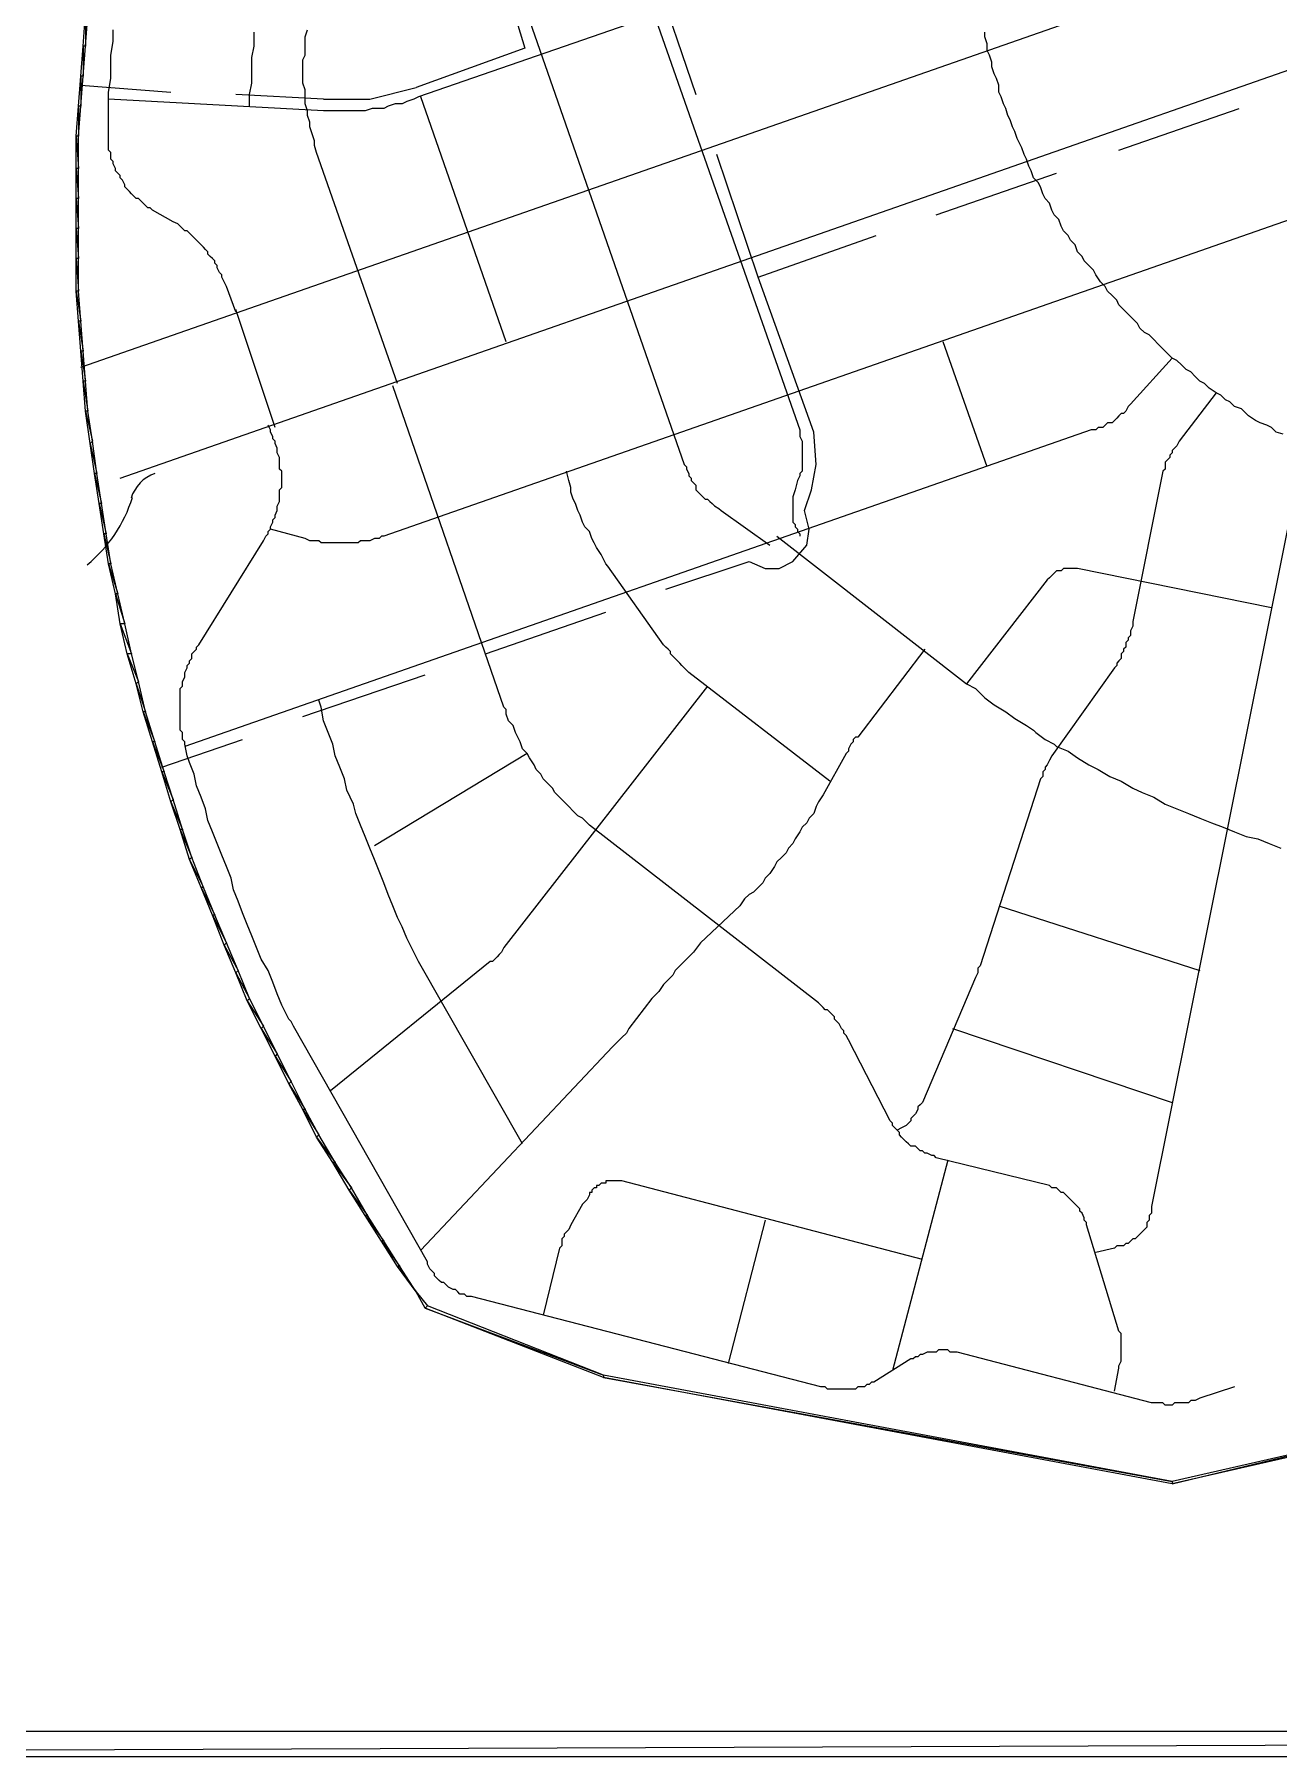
# Model space of a CAD drawing. Header units: inches. Extents: x 27 to 868, y 19 to 613.
# Drawn here: x 753.33 to 777.56, y 513.38 to 546.93 of the extents above; entities that cross this region are included whole.
import ezdxf

# ---------------------------------------------------------------- set-up
doc = ezdxf.new("R2010")
doc.units = ezdxf.units.IN
doc.header["$MEASUREMENT"] = 0
doc.layers.add('PDF_Geometry', color=7, linetype='Continuous')

msp = doc.modelspace()

# ---------------------------------------------------------------- linework, layer by layer
at = {"layer": 'PDF_Geometry', "color": 8, "lineweight": 25}
for points in [[(774.991, 550.624), (760.804, 545.715), (760.714, 545.67), (760.579, 545.625), (760.488, 545.58), (760.353, 545.58), (760.218, 545.535), (760.128, 545.49), (759.993, 545.49), (759.903, 545.49), (759.768, 545.445), (759.633, 545.445), (759.543, 545.445), (759.408, 545.445), (759.272, 545.445), (759.182, 545.445), (759.047, 545.445), (758.957, 545.445), (754.769, 545.67)], [(754.228, 540.446), (777.423, 548.553)], [(765.172, 547.967), (768.235, 539.23), (768.235, 539.14), (768.235, 539.095), (768.28, 539.005), (768.28, 538.96), (768.28, 538.915), (768.28, 538.824), (768.28, 538.779), (768.28, 538.734), (768.28, 538.644), (768.28, 538.599), (768.28, 538.554), (768.28, 538.509), (768.28, 538.419), (768.235, 538.374), (768.235, 538.329), (768.19, 538.239), (768.145, 538.059), (768.1, 537.924), (768.1, 537.834), (768.1, 537.789), (768.1, 537.744), (768.1, 537.653), (768.1, 537.608), (768.1, 537.563), (768.1, 537.518), (768.1, 537.428), (768.145, 537.383), (768.145, 537.338), (768.19, 537.293), (768.19, 537.248), (768.235, 537.203), (768.235, 537.158)], [(757.246, 541.527), (757.065, 542.022), (757.02, 542.112), (756.975, 542.202), (756.975, 542.247), (756.93, 542.292), (756.885, 542.382), (756.885, 542.428), (756.84, 542.473), (756.84, 542.518), (756.795, 542.563), (756.75, 542.608), (756.705, 542.653), (756.705, 542.698), (756.66, 542.743), (756.615, 542.788), (756.57, 542.833), (756.525, 542.878), (756.48, 542.923), (756.435, 542.968), (756.39, 543.013), (756.345, 543.058), (756.3, 543.103), (756.255, 543.103), (756.21, 543.148), (756.165, 543.193), (756.12, 543.238), (756.03, 543.283), (755.624, 543.508), (755.579, 543.553), (755.534, 543.553), (755.489, 543.598), (755.444, 543.644), (755.399, 543.689), (755.354, 543.734), (755.309, 543.734), (755.264, 543.779), (755.219, 543.824), (755.174, 543.869), (755.129, 543.914), (755.084, 543.959), (755.084, 544.004), (755.039, 544.094), (754.994, 544.139), (754.994, 544.184), (754.949, 544.229), (754.904, 544.274), (754.904, 544.319), (754.859, 544.409), (754.859, 544.454), (754.814, 544.499), (754.814, 544.589), (754.814, 544.634), (754.769, 544.679), (754.769, 544.724), (754.769, 544.769), (754.769, 544.86), (754.769, 544.905), (754.769, 544.995), (754.769, 545.04), (754.769, 545.085), (754.769, 545.355), (754.769, 545.58), (754.769, 545.805), (754.814, 546.076), (754.814, 546.301), (754.814, 546.526), (754.859, 546.796), (754.859, 547.021)], [(757.516, 545.535), (757.516, 545.76), (757.561, 545.985), (757.561, 546.256), (757.561, 546.481), (757.606, 546.706), (757.606, 546.976)], [(760.398, 540.13), (758.822, 544.634), (758.777, 544.769), (758.777, 544.86), (758.732, 544.995), (758.687, 545.13), (758.687, 545.22), (758.642, 545.355), (758.642, 545.445), (758.597, 545.58), (758.597, 545.67), (758.597, 545.76), (758.597, 545.805), (758.597, 545.85), (758.552, 545.985), (758.552, 546.076), (758.552, 546.166), (758.552, 546.301), (758.552, 546.436), (758.597, 546.526), (758.597, 546.661), (758.597, 546.796), (758.597, 546.886), (758.642, 547.021)], [(762.966, 547.202), (765.983, 538.554), (766.028, 538.509), (766.028, 538.464), (766.073, 538.374), (766.073, 538.329), (766.118, 538.284), (766.118, 538.239), (766.163, 538.194), (766.208, 538.149), (766.208, 538.059), (766.253, 538.014), (766.298, 537.969), (766.343, 537.924), (766.388, 537.879), (766.433, 537.879), (766.479, 537.834), (766.524, 537.789), (766.569, 537.744), (766.659, 537.698), (766.704, 537.653), (767.65, 536.978)], [(777.648, 539.14), (777.513, 539.185), (777.423, 539.275), (777.333, 539.32), (777.198, 539.365), (777.108, 539.41), (776.972, 539.5), (776.927, 539.545), (776.837, 539.635), (776.702, 539.68), (776.612, 539.77), (776.522, 539.815), (776.432, 539.905), (776.342, 539.95), (776.207, 540.04), (776.117, 540.13), (776.027, 540.176), (775.937, 540.266), (775.847, 540.356), (775.756, 540.401), (775.666, 540.491), (775.576, 540.581), (775.486, 540.626), (775.396, 540.716), (775.306, 540.806), (775.216, 540.896), (775.126, 540.986), (775.036, 541.076), (774.946, 541.121), (774.856, 541.211), (774.811, 541.301), (774.721, 541.392), (774.63, 541.482), (774.54, 541.572), (774.45, 541.662), (774.405, 541.752), (774.315, 541.842), (774.225, 541.932), (774.18, 542.022), (774.09, 542.112), (774, 542.247), (773.955, 542.337), (773.865, 542.427), (773.775, 542.518), (773.73, 542.608), (773.64, 542.698), (773.595, 542.833), (773.505, 542.923), (773.459, 543.013), (773.369, 543.103), (773.324, 543.193), (773.279, 543.328), (773.189, 543.418), (773.144, 543.508), (773.099, 543.643), (773.009, 543.734), (772.964, 543.824), (772.919, 543.959), (772.874, 544.049), (772.784, 544.139), (772.739, 544.274), (772.694, 544.364), (772.649, 544.499), (772.604, 544.589), (772.559, 544.724), (772.514, 544.814), (772.469, 544.905), (772.424, 545.04), (772.379, 545.13), (772.333, 545.265), (772.288, 545.355), (772.243, 545.49), (772.198, 545.58), (772.153, 545.715), (772.108, 545.805), (772.108, 545.94), (772.063, 546.076), (772.018, 546.166), (771.973, 546.301), (771.973, 546.391), (771.928, 546.526), (771.883, 546.616), (771.883, 546.751), (771.838, 546.886), (771.838, 546.976)], [(754.994, 538.284), (778.189, 546.391)], [(762.515, 540.941), (760.849, 545.715)], [(777.783, 543.328), (760.128, 537.158), (760.083, 537.158), (760.038, 537.113), (759.993, 537.113), (759.948, 537.113), (759.858, 537.068), (759.813, 537.068), (759.768, 537.068), (759.678, 537.068), (759.633, 537.023), (759.588, 537.023), (759.498, 537.023), (759.452, 537.023), (759.407, 537.023), (759.317, 537.023), (759.272, 537.023), (759.227, 537.023), (759.137, 537.023), (759.092, 537.023), (759.047, 537.023), (758.957, 537.023), (758.912, 537.023), (758.867, 537.068), (758.777, 537.068), (758.732, 537.068), (758.687, 537.068), (758.597, 537.113), (757.921, 537.293)], [(778.774, 542.473), (775.081, 524.097), (775.081, 524.052), (775.081, 523.962), (775.036, 523.917), (775.036, 523.872), (775.036, 523.827), (774.991, 523.782), (774.991, 523.692), (774.946, 523.646), (774.901, 523.601), (774.856, 523.556), (774.811, 523.511), (774.766, 523.466), (774.72, 523.466), (774.675, 523.421), (774.63, 523.376), (774.585, 523.376), (774.54, 523.331), (774.495, 523.331), (774.405, 523.331), (774.36, 523.286), (774, 523.196)], [(758.011, 539.275), (757.246, 541.572)], [(771.883, 538.509), (771.027, 540.941)], [(775.486, 540.626), (774.676, 539.725), (774.63, 539.68), (774.586, 539.59), (774.54, 539.545), (774.495, 539.545), (774.45, 539.5), (774.405, 539.455), (774.36, 539.41), (774.315, 539.365), (774.225, 539.365), (774.18, 539.32), (774.135, 539.275), (774.09, 539.275), (774.045, 539.275), (774, 539.23), (773.91, 539.23), (756.255, 533.059)], [(774.36, 520.494), (774.45, 520.944), (774.45, 520.989), (774.495, 521.079), (774.495, 521.124), (774.495, 521.169), (774.495, 521.259), (774.495, 521.304), (774.495, 521.35), (774.495, 521.44), (774.495, 521.485), (774.495, 521.53), (774.495, 521.62), (774.45, 521.665), (773.82, 523.737), (773.82, 523.782), (773.775, 523.827), (773.775, 523.872), (773.73, 523.962), (773.685, 524.007), (773.685, 524.052), (773.64, 524.097), (773.595, 524.142), (773.55, 524.187), (773.504, 524.232), (773.459, 524.277), (773.414, 524.322), (773.369, 524.367), (773.324, 524.367), (773.279, 524.412), (773.234, 524.457), (773.189, 524.457), (773.144, 524.457), (773.099, 524.502), (770.892, 525.043), (770.847, 525.088), (770.802, 525.088), (770.712, 525.133), (770.667, 525.133), (770.622, 525.178), (770.577, 525.178), (770.532, 525.223), (770.487, 525.268), (770.397, 525.268), (770.352, 525.313), (770.307, 525.358), (770.262, 525.403), (770.217, 525.448), (770.172, 525.493), (770.172, 525.538), (770.127, 525.583), (770.082, 525.628), (770.036, 525.673), (770.036, 525.718), (769.991, 525.763), (769.181, 527.34), (769.136, 527.43), (769.091, 527.475), (769.091, 527.52), (769.046, 527.565), (769.001, 527.655), (768.956, 527.7), (768.911, 527.745), (768.911, 527.79), (768.866, 527.835), (768.82, 527.88), (768.775, 527.925), (768.73, 527.925), (768.685, 527.97), (768.64, 528.015), (768.595, 528.06), (764.136, 531.528), (764.091, 531.573), (764.001, 531.663), (763.911, 531.708), (763.821, 531.798), (763.731, 531.888), (763.641, 531.979), (763.551, 532.069), (763.506, 532.114), (763.461, 532.159), (763.416, 532.249), (763.326, 532.339), (763.236, 532.429), (763.191, 532.519), (763.101, 532.609), (763.056, 532.699), (762.965, 532.834), (762.92, 532.924), (762.83, 533.014), (762.785, 533.15), (762.74, 533.24), (762.695, 533.33), (762.65, 533.465), (762.56, 533.555), (762.515, 533.69), (762.515, 533.78), (762.47, 533.825), (760.308, 540.085)], [(776.342, 539.95), (775.621, 539.005), (775.576, 538.914), (775.531, 538.869), (775.486, 538.824), (775.486, 538.779), (775.441, 538.734), (775.441, 538.689), (775.396, 538.644), (775.351, 538.599), (775.351, 538.554), (775.351, 538.509), (775.351, 538.464), (775.306, 538.419), (774.72, 535.492), (774.72, 535.401), (774.675, 535.311), (774.675, 535.221), (774.63, 535.176), (774.63, 535.131), (774.585, 535.086), (774.585, 534.996), (774.54, 534.951), (774.54, 534.906), (774.495, 534.861), (774.495, 534.771), (774.45, 534.726), (774.405, 534.681), (774.405, 534.636), (774.36, 534.591), (773.144, 532.879), (773.099, 532.789), (773.054, 532.699), (773.009, 532.654), (773.009, 532.609), (772.964, 532.564), (772.964, 532.474), (772.919, 532.429), (771.748, 528.781), (771.703, 528.736), (771.703, 528.646), (771.658, 528.556), (770.622, 526.124), (770.577, 526.079), (770.532, 526.034), (770.532, 525.988), (770.487, 525.898), (770.442, 525.853), (770.397, 525.808), (770.397, 525.763), (770.352, 525.718), (770.307, 525.673), (770.217, 525.628), (770.127, 525.583)], [(776.702, 520.584), (776.027, 520.359), (775.937, 520.314), (775.847, 520.314), (775.802, 520.269), (775.711, 520.269), (775.666, 520.269), (775.621, 520.269), (775.531, 520.269), (775.486, 520.224), (775.441, 520.224), (775.351, 520.224), (775.306, 520.269), (775.261, 520.269), (775.216, 520.269), (775.126, 520.269), (775.081, 520.269), (771.298, 521.259), (771.253, 521.259), (771.208, 521.259), (771.163, 521.259), (771.118, 521.304), (771.072, 521.304), (770.982, 521.304), (770.937, 521.304), (770.892, 521.259), (770.802, 521.259), (770.757, 521.259), (770.712, 521.259), (770.622, 521.214), (770.577, 521.214), (770.532, 521.169), (770.487, 521.169), (770.442, 521.124), (770.397, 521.124), (769.676, 520.674), (769.631, 520.674), (769.586, 520.629), (769.541, 520.629), (769.496, 520.584), (769.451, 520.584), (769.406, 520.584), (769.361, 520.584), (769.316, 520.539), (769.271, 520.539), (769.181, 520.539), (769.136, 520.539), (769.091, 520.539), (769.001, 520.539), (768.956, 520.539), (768.911, 520.539), (768.821, 520.539), (768.775, 520.539), (768.73, 520.584), (768.64, 520.584), (761.84, 522.34), (761.795, 522.34), (761.75, 522.34), (761.704, 522.385), (761.659, 522.385), (761.614, 522.385), (761.569, 522.43), (761.524, 522.475), (761.479, 522.475), (761.389, 522.521), (761.344, 522.566), (761.299, 522.611), (761.254, 522.611), (761.209, 522.656), (761.164, 522.701), (761.119, 522.746), (761.119, 522.791), (761.074, 522.836), (761.029, 522.881), (760.984, 522.971), (760.984, 523.016), (758.372, 527.61), (758.327, 527.7), (758.282, 527.745), (758.237, 527.835), (758.146, 528.015), (758.056, 528.24), (757.966, 528.466), (757.876, 528.691), (757.741, 528.916), (757.651, 529.141), (757.561, 529.366), (757.471, 529.592), (757.381, 529.817), (757.291, 530.042), (757.201, 530.267), (757.156, 530.492), (757.066, 530.717), (756.975, 530.943), (756.885, 531.168), (756.795, 531.393), (756.705, 531.618), (756.66, 531.843), (756.57, 532.069), (756.48, 532.294), (756.435, 532.519), (756.345, 532.744), (756.3, 532.879), (756.255, 533.105), (756.255, 533.15), (756.21, 533.195), (756.21, 533.285), (756.21, 533.33), (756.165, 533.375), (756.165, 533.465), (756.165, 533.51), (756.165, 533.555), (756.165, 533.645), (756.165, 533.69), (756.165, 533.735), (756.165, 533.825), (756.165, 533.87), (756.165, 533.915), (756.165, 534.005), (756.165, 534.05), (756.165, 534.095), (756.165, 534.185), (756.21, 534.23), (756.21, 534.276), (756.21, 534.321), (756.255, 534.411), (756.255, 534.456), (756.255, 534.501), (756.3, 534.591), (756.3, 534.636), (756.345, 534.681), (756.345, 534.726), (756.39, 534.771), (756.39, 534.861), (756.435, 534.906), (756.48, 534.951), (756.48, 534.996), (756.525, 535.041), (757.786, 537.068), (757.831, 537.158), (757.876, 537.203), (757.876, 537.248), (757.921, 537.293), (757.921, 537.338), (757.966, 537.428), (757.966, 537.473), (758.011, 537.518), (758.011, 537.563), (758.056, 537.653), (758.056, 537.698), (758.056, 537.743), (758.101, 537.834), (758.101, 537.879), (758.101, 537.924), (758.101, 538.014), (758.101, 538.059), (758.146, 538.104), (758.146, 538.149), (758.146, 538.239), (758.146, 538.284), (758.146, 538.374), (758.146, 538.419), (758.101, 538.464), (758.101, 538.509), (758.101, 538.554), (758.101, 538.599), (758.101, 538.644), (758.101, 538.689), (758.056, 538.779), (758.056, 538.824), (758.056, 538.869), (758.011, 538.96), (758.011, 539.005), (757.966, 539.05), (757.966, 539.095), (757.921, 539.185), (757.921, 539.23), (757.876, 539.32)], [(768.82, 532.384), (766.073, 534.501), (766.028, 534.546), (765.983, 534.591), (765.938, 534.636), (765.893, 534.681), (765.848, 534.726), (765.803, 534.771), (765.758, 534.816), (765.713, 534.861), (765.713, 534.906), (765.668, 534.951), (765.623, 534.996), (765.578, 535.041), (764.497, 536.573), (764.452, 536.618), (764.407, 536.708), (764.362, 536.798), (764.272, 536.933), (764.227, 537.023), (764.182, 537.113), (764.136, 537.248), (764.046, 537.338), (764.001, 537.428), (763.956, 537.563), (763.911, 537.653), (763.866, 537.789), (763.821, 537.879), (763.776, 538.014), (763.776, 538.104), (763.731, 538.239), (763.686, 538.419)], [(767.785, 537.158), (771.478, 534.276), (771.658, 534.185), (771.838, 534.005), (772.018, 533.87), (772.243, 533.735), (772.424, 533.6), (772.649, 533.465), (772.784, 533.375), (772.829, 533.33), (773.009, 533.195), (773.189, 533.105), (773.234, 533.059), (773.459, 532.969), (773.64, 532.834), (773.865, 532.699), (774.045, 532.609), (774.27, 532.474), (774.495, 532.384), (774.721, 532.249), (774.901, 532.159), (775.126, 532.069), (775.351, 531.934), (775.576, 531.843), (775.801, 531.753), (776.027, 531.663), (776.252, 531.573), (776.477, 531.483), (776.702, 531.393), (776.927, 531.303), (777.153, 531.258), (777.378, 531.168), (777.603, 531.078)], [(777.423, 535.762), (773.64, 536.527), (773.595, 536.527), (773.55, 536.527), (773.505, 536.527), (773.459, 536.527), (773.414, 536.527), (773.369, 536.527), (773.324, 536.482), (773.279, 536.482), (773.234, 536.482), (773.189, 536.437), (773.144, 536.392), (773.099, 536.347), (773.054, 536.302), (771.478, 534.276)], [(770.667, 534.951), (769.361, 533.24), (769.316, 533.24), (769.271, 533.195), (769.271, 533.15), (769.226, 533.105), (769.181, 533.014), (769.181, 532.969), (769.136, 532.924), (768.685, 532.114), (768.595, 531.979), (768.55, 531.888), (768.505, 531.753), (768.415, 531.663), (768.37, 531.573), (768.28, 531.483), (768.235, 531.393), (768.145, 531.258), (768.1, 531.168), (768.01, 531.078), (767.965, 530.988), (767.875, 530.898), (767.785, 530.808), (767.74, 530.717), (767.65, 530.582), (767.559, 530.492), (767.514, 530.402), (767.424, 530.312), (767.334, 530.222), (767.244, 530.177), (767.154, 530.087), (767.064, 529.952), (766.298, 529.231), (766.163, 529.051), (766.073, 528.961), (765.983, 528.871), (765.893, 528.781), (765.803, 528.691), (765.758, 528.601), (765.668, 528.511), (765.578, 528.421), (765.488, 528.285), (765.353, 528.15), (764.902, 527.565), (764.857, 527.475), (764.767, 527.385), (764.722, 527.34), (764.677, 527.295), (764.587, 527.205), (760.849, 523.241)], [(766.433, 534.23), (762.47, 529.141), (762.425, 529.051), (762.38, 529.006), (762.335, 528.961), (762.29, 528.916), (762.245, 528.871), (762.2, 528.871), (759.092, 526.349)], [(762.83, 525.313), (760.804, 528.871), (760.759, 528.961), (760.714, 529.051), (760.578, 529.321), (760.488, 529.546), (760.398, 529.727), (760.308, 529.952), (760.218, 530.177), (760.128, 530.402), (760.038, 530.627), (759.948, 530.853), (759.858, 531.078), (759.768, 531.303), (759.678, 531.528), (759.588, 531.753), (759.543, 531.934), (759.407, 532.204), (759.362, 532.429), (759.272, 532.654), (759.182, 532.879), (759.137, 533.105), (759.047, 533.33), (758.957, 533.555), (758.912, 533.825), (758.867, 533.96)], [(762.92, 532.924), (759.948, 531.123)], [(772.108, 529.952), (776.027, 528.691)], [(771.208, 527.565), (775.486, 526.124)], [(771.117, 524.998), (770.037, 520.899)], [(770.622, 523.061), (764.767, 524.592), (764.722, 524.592), (764.677, 524.592), (764.632, 524.592), (764.587, 524.592), (764.542, 524.592), (764.497, 524.592), (764.452, 524.592), (764.452, 524.547), (764.407, 524.547), (764.362, 524.547), (764.317, 524.502), (764.272, 524.502), (764.272, 524.457), (764.227, 524.457), (764.182, 524.412), (764.182, 524.367), (764.136, 524.367), (764.136, 524.322), (764.091, 524.232), (764.001, 524.142), (763.776, 523.737), (763.731, 523.646), (763.641, 523.556), (763.641, 523.511), (763.596, 523.466), (763.596, 523.421), (763.596, 523.376), (763.596, 523.331), (763.551, 523.286), (763.236, 521.98)], [(767.559, 523.827), (766.839, 521.034)]]:
    msp.add_lwpolyline(points, dxfattribs=at)
at = {"layer": 'PDF_Geometry', "color": 8, "lineweight": 0}
for points in [[(765.398, 548.147), (766.208, 545.76)], [(754.318, 547.337), (754.318, 546.706), (754.273, 546.706), (754.318, 547.337)], [(754.363, 547.292), (754.318, 547.337), (754.318, 546.706), (754.363, 547.292)], [(762.74, 547.111), (762.875, 546.661), (760.759, 545.895)], [(754.273, 546.706), (754.273, 546.121), (754.228, 546.121), (754.273, 546.706)], [(754.318, 546.706), (754.273, 546.706), (754.273, 546.121), (754.318, 546.706)], [(754.228, 546.121), (754.228, 545.535), (754.183, 545.535), (754.228, 546.121)], [(754.273, 546.121), (754.228, 546.121), (754.228, 545.535), (754.273, 546.121)], [(754.228, 545.94), (755.985, 545.805)], [(754.228, 545.94), (754.228, 545.94), (754.228, 545.94)], [(758.957, 545.67), (757.246, 545.76)], [(758.957, 545.67), (759.858, 545.67), (760.759, 545.895)], [(754.183, 545.535), (754.183, 544.95), (754.138, 544.95), (754.183, 545.535)], [(754.228, 545.535), (754.183, 545.535), (754.183, 544.95), (754.228, 545.535)], [(774.45, 544.679), (776.792, 545.49)], [(754.183, 544.95), (754.138, 544.95), (754.183, 544.319), (754.183, 544.95)], [(754.138, 544.95), (754.183, 544.319), (754.138, 544.319), (754.138, 544.95)], [(767.424, 542.202), (766.614, 544.589)], [(754.183, 544.319), (754.138, 544.319), (754.183, 543.734), (754.183, 544.319)], [(754.138, 544.319), (754.183, 543.734), (754.138, 543.734), (754.138, 544.319)], [(770.892, 543.418), (773.234, 544.229)], [(754.183, 543.734), (754.138, 543.734), (754.183, 543.148), (754.183, 543.734)], [(754.138, 543.734), (754.183, 543.148), (754.138, 543.148), (754.138, 543.734)], [(754.183, 543.148), (754.138, 543.148), (754.183, 542.563), (754.183, 543.148)], [(754.138, 543.148), (754.183, 542.563), (754.138, 542.563), (754.138, 543.148)], [(765.623, 536.122), (767.244, 536.663), (767.559, 536.527), (767.83, 536.527), (768.1, 536.663), (768.37, 536.978), (768.415, 537.293), (768.325, 537.653), (768.46, 538.059), (768.55, 538.554), (768.505, 539.185), (767.424, 542.202), (769.721, 543.013)], [(754.183, 542.563), (754.138, 542.563), (754.183, 541.932), (754.183, 542.563)], [(754.138, 542.563), (754.183, 541.932), (754.138, 541.932), (754.138, 542.563)], [(754.183, 541.932), (754.138, 541.932), (754.228, 541.347), (754.183, 541.932)], [(754.138, 541.932), (754.228, 541.347), (754.183, 541.347), (754.138, 541.932)], [(754.228, 541.347), (754.183, 541.347), (754.273, 540.761), (754.228, 541.347)], [(754.183, 541.347), (754.273, 540.761), (754.228, 540.761), (754.183, 541.347)], [(754.273, 540.761), (754.228, 540.761), (754.318, 540.176), (754.273, 540.761)], [(754.228, 540.761), (754.318, 540.176), (754.273, 540.176), (754.228, 540.761)], [(754.318, 540.176), (754.273, 540.176), (754.363, 539.59), (754.318, 540.176)], [(754.273, 540.176), (754.363, 539.59), (754.318, 539.59), (754.273, 540.176)], [(754.363, 539.59), (754.318, 539.59), (754.453, 539.005), (754.363, 539.59)], [(754.318, 539.59), (754.453, 539.005), (754.408, 538.96), (754.318, 539.59)], [(754.453, 539.005), (754.408, 538.96), (754.543, 538.374), (754.453, 539.005)], [(754.408, 538.96), (754.543, 538.374), (754.498, 538.374), (754.408, 538.96)], [(754.543, 538.374), (754.498, 538.374), (754.633, 537.789), (754.543, 538.374)], [(754.498, 538.374), (754.633, 537.789), (754.588, 537.789), (754.498, 538.374)], [(754.633, 537.789), (754.588, 537.789), (754.724, 537.203), (754.633, 537.789)], [(754.588, 537.789), (754.724, 537.203), (754.678, 537.203), (754.588, 537.789)], [(754.724, 537.203), (754.678, 537.203), (754.814, 536.618), (754.724, 537.203)], [(754.678, 537.203), (754.814, 536.618), (754.769, 536.618), (754.678, 537.203)], [(754.814, 536.618), (754.769, 536.618), (754.949, 536.032), (754.814, 536.618)], [(754.769, 536.618), (754.949, 536.032), (754.904, 536.032), (754.769, 536.618)], [(754.949, 536.032), (754.904, 536.032), (755.084, 535.447), (754.949, 536.032)], [(754.904, 536.032), (755.084, 535.447), (754.994, 535.447), (754.904, 536.032)], [(762.11, 534.861), (764.452, 535.672)], [(755.084, 535.447), (754.994, 535.447), (755.219, 534.861), (755.084, 535.447)], [(754.994, 535.447), (755.219, 534.861), (755.129, 534.861), (754.994, 535.447)], [(755.219, 534.861), (755.129, 534.861), (755.354, 534.321), (755.219, 534.861)], [(755.129, 534.861), (755.354, 534.321), (755.309, 534.276), (755.129, 534.861)], [(755.354, 534.321), (755.309, 534.276), (755.489, 533.735), (755.354, 534.321)], [(755.309, 534.276), (755.489, 533.735), (755.444, 533.735), (755.309, 534.276)], [(758.552, 533.645), (760.939, 534.456)], [(755.489, 533.735), (755.444, 533.735), (755.669, 533.15), (755.489, 533.735)], [(755.444, 533.735), (755.669, 533.15), (755.624, 533.15), (755.444, 533.735)], [(755.804, 532.654), (757.381, 533.195)], [(755.669, 533.15), (755.624, 533.15), (755.849, 532.564), (755.669, 533.15)], [(755.624, 533.15), (755.849, 532.564), (755.804, 532.564), (755.624, 533.15)], [(755.849, 532.564), (755.804, 532.564), (756.03, 532.024), (755.849, 532.564)], [(755.804, 532.564), (756.03, 532.024), (755.985, 531.979), (755.804, 532.564)], [(756.03, 532.024), (755.985, 531.979), (756.21, 531.438), (756.03, 532.024)], [(755.985, 531.979), (756.21, 531.438), (756.165, 531.438), (755.985, 531.979)], [(756.21, 531.438), (756.165, 531.438), (756.39, 530.898), (756.21, 531.438)], [(756.165, 531.438), (756.39, 530.898), (756.345, 530.853), (756.165, 531.438)], [(756.39, 530.898), (756.345, 530.853), (756.615, 530.312), (756.39, 530.898)], [(756.345, 530.853), (756.615, 530.312), (756.57, 530.312), (756.345, 530.853)], [(756.615, 530.312), (756.57, 530.312), (756.84, 529.772), (756.615, 530.312)], [(756.57, 530.312), (756.84, 529.772), (756.795, 529.772), (756.57, 530.312)], [(756.84, 529.772), (756.795, 529.772), (757.065, 529.231), (756.84, 529.772)], [(756.795, 529.772), (757.065, 529.231), (757.02, 529.186), (756.795, 529.772)], [(757.065, 529.231), (757.02, 529.186), (757.291, 528.691), (757.065, 529.231)], [(757.02, 529.186), (757.291, 528.691), (757.246, 528.646), (757.02, 529.186)], [(757.291, 528.691), (757.246, 528.646), (757.516, 528.15), (757.291, 528.691)], [(757.246, 528.646), (757.516, 528.15), (757.471, 528.105), (757.246, 528.646)], [(757.516, 528.15), (757.471, 528.105), (757.786, 527.61), (757.516, 528.15)], [(757.471, 528.105), (757.786, 527.61), (757.741, 527.565), (757.471, 528.105)], [(757.786, 527.61), (757.741, 527.565), (758.056, 527.069), (757.786, 527.61)], [(757.741, 527.565), (758.056, 527.069), (758.011, 527.024), (757.741, 527.565)], [(758.056, 527.069), (758.011, 527.024), (758.327, 526.529), (758.056, 527.069)], [(758.011, 527.024), (758.327, 526.529), (758.282, 526.484), (758.011, 527.024)], [(758.327, 526.529), (758.282, 526.484), (758.597, 525.988), (758.327, 526.529)], [(758.282, 526.484), (758.597, 525.988), (758.552, 525.988), (758.282, 526.484)], [(758.597, 525.988), (758.552, 525.988), (758.867, 525.493), (758.597, 525.988)], [(758.552, 525.988), (758.867, 525.493), (758.822, 525.448), (758.552, 525.988)], [(758.867, 525.493), (758.822, 525.448), (759.182, 524.953), (758.867, 525.493)], [(758.822, 525.448), (759.182, 524.953), (759.137, 524.953), (758.822, 525.448)], [(759.182, 524.953), (759.137, 524.953), (759.498, 524.457), (759.182, 524.953)], [(759.137, 524.953), (759.498, 524.457), (759.453, 524.412), (759.137, 524.953)], [(759.498, 524.457), (759.453, 524.412), (759.813, 523.917), (759.498, 524.457)], [(759.453, 524.412), (759.813, 523.917), (759.768, 523.917), (759.453, 524.412)], [(759.813, 523.917), (759.768, 523.917), (760.128, 523.421), (759.813, 523.917)], [(759.768, 523.917), (760.128, 523.421), (760.083, 523.421), (759.768, 523.917)], [(760.128, 523.421), (760.083, 523.421), (760.443, 522.926), (760.128, 523.421)], [(760.083, 523.421), (760.443, 522.926), (760.398, 522.926), (760.083, 523.421)], [(760.443, 522.926), (760.398, 522.926), (760.759, 522.43), (760.443, 522.926)], [(760.398, 522.926), (760.759, 522.43), (760.759, 522.43), (760.398, 522.926)], [(760.759, 522.43), (760.984, 522.16), (760.939, 522.115), (760.759, 522.43)], [(760.984, 522.16), (760.939, 522.115), (764.407, 520.809), (760.984, 522.16)], [(760.939, 522.115), (764.407, 520.809), (764.407, 520.764), (760.939, 522.115)], [(764.407, 520.809), (764.407, 520.764), (775.486, 518.737), (764.407, 520.809)], [(764.407, 520.764), (775.486, 518.737), (775.486, 518.692), (764.407, 520.764)], [(775.486, 518.737), (775.486, 518.692), (779.044, 519.548), (775.486, 518.737)], [(775.486, 518.692), (779.044, 519.548), (779.044, 519.503), (775.486, 518.692)]]:
    msp.add_lwpolyline(points, dxfattribs=at)
at = {"layer": 'PDF_Geometry', "lineweight": 0}
for points in [[(851.916, 513.378), (851.421, 513.873), (720.404, 513.378), (851.916, 513.378)], [(851.421, 513.873), (720.404, 513.378), (720.9, 513.873), (851.421, 513.873)]]:
    msp.add_lwpolyline(points, dxfattribs=at)
at = {"layer": 'PDF_Geometry', "color": 8, "lineweight": 0}
for centre, radius, start, end in [((755.917, 537.676), 0.743, 109.2217, 162.8384), ((752.629, 538.712), 2.725, 309.1791, 342.8428)]:
    msp.add_arc(centre, radius, start, end, dxfattribs=at)

doc.saveas('drawing.dxf')
